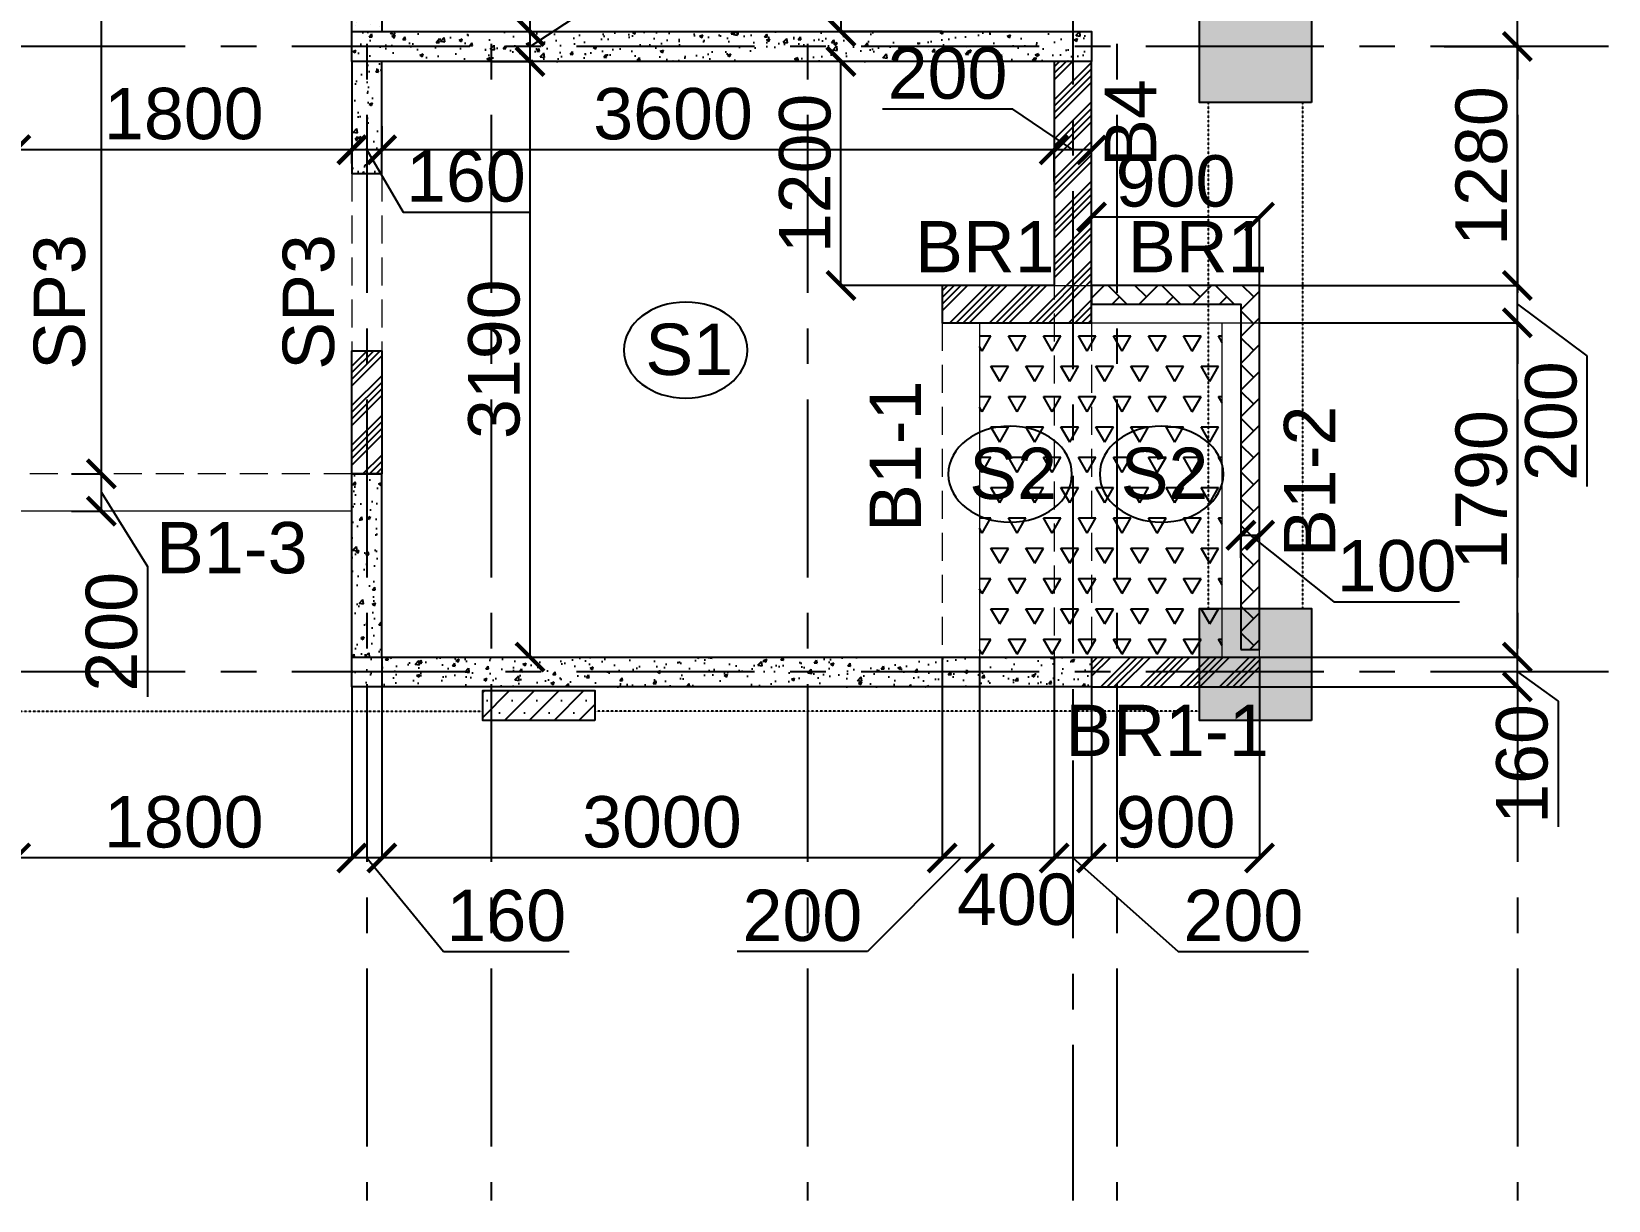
# Model space of a CAD drawing. Header units: inches. Extents: x -1898 to 127651, y -195120 to -109120.
# Drawn here: x 78441 to 86884, y -143551 to -137290 of the extents above; entities that cross this region are included whole.
import ezdxf

# ---------------------------------------------------------------- set-up
doc = ezdxf.new("R2010")
doc.units = ezdxf.units.IN
doc.header["$MEASUREMENT"] = 0
for name, pattern in [('CENTER', [50.8, 31.75, -6.35, 6.35, -6.35]), ('DASHED2', [9.525, 6.35, -3.175]), ('Hidden', [3, 2, -1])]:
    doc.linetypes.add(name, pattern=pattern)
for name, color, linetype in [('160 R.C. WALL HAT', 8, 'Continuous'), ('160 R.C.WALL', 6, 'Continuous'), ('AR-Column', 40, 'Continuous'), ('AR-Hidden', 251, 'DASHED2'), ('BAL. PARAPET WALL', 4, 'Continuous'), ('BEAM TEXT', 4, 'Continuous'), ('DIM', 251, 'Continuous'), ('GRID', 8, 'CENTER'), ('NON S.WALL HATCH', 8, 'Continuous'), ('NON STRUC R.C.WALL', 6, 'Continuous'), ('NON.STRUC.R.C.WALLS', 1, 'Continuous'), ('PARAPET WALL', 4, 'Continuous'), ('SHEAR WALL', 6, 'Continuous'), ('SPANRAL BEAM', 3, 'Continuous'), ('SUNKEN', 8, 'Continuous')]:
    doc.layers.add(name, color=color, linetype=linetype)
for name, color, linetype, lineweight in [('BEAMS', 3, 'Continuous', 0), ('SLAB CIR', 1, 'Continuous', 25), ('SLAB TXT', 3, 'Continuous', 0)]:
    doc.layers.add(name, color=color, linetype=linetype, lineweight=lineweight)
doc.styles.add('T200', font='sanss___.ttf', dxfattribs={"height": 275})
doc.styles.add('T300', font='sanss___.ttf', dxfattribs={"height": 350})
doc.dimstyles.new('T 200', dxfattribs={"dimtxt": 275, "dimasz": 150, "dimexe": 1, "dimexo": 0, "dimgap": 50, "dimtad": 1, "dimdec": 0, "dimrnd": 5, "dimdsep": 46, "dimtxsty": 'T200', "dimblk": 'ARCHTICK', "dimcen": 2.5, "dimdle": 1, "dimclrd": 5, "dimclre": 253, "dimclrt": 1, "dimadec": 0, "dimazin": 0, "dimtfac": 1, "dimtdec": 0, "dimtmove": 2, "dimatfit": 3, "dimfxl": 0, "dimarcsym": 0})
pattern_1 = [(45, (2346260.05, -240371.21), (-106.066017, 106.066017), []), (45, (2346295.4, -240371.21), (-106.066017, 106.066017), []), (45, (2346330.76, -240371.21), (-106.066017, 106.066017), []), (45, (2346366.12, -240371.21), (-106.066017, 106.066017), [])]
pattern_2 = [(50, (2184721.52, 112605.64), (179.315046, -15.688034), [18.75, -206.25]), (355, (2184721.52, 112605.64), (-34.687833, 188.048033), [15, -165]), (100.451444, (2184736.47, 112604.33), (144.627212, 172.359998), [15.935048, -175.285528]), (46.1842, (2184721.52, 112655.64), (266.810333, -41.37982), [28.125, -309.375]), (96.635635, (2184743.76, 112652.2), (233.665486, 243.52965), [23.902586, -262.92844]), (351.184164, (2184721.52, 112655.64), (233.665486, 243.52965), [22.5, -247.5]), (21, (2184746.52, 112643.14), (149.226763, -100.654723), [18.75, -206.25]), (326, (2184746.52, 112643.14), (60.828833, 181.287511), [15, -165]), (71.451445, (2184758.96, 112634.75), (210.055594, 80.632788), [15.935047, -175.285528]), (37.5, (2184721.524, 112605.64), (3.0399638, 83.2234635), [0, -163, 0, -167.5, 0, -165.625]), (7.5, (2184721.52, 112605.64), (65.7673844, 98.602928), [0, -95.5, 0, -159.25, 0, -63.125]), (327.5, (2184665.774, 112605.64), (133.455609, -5.638718), [0, -62.5, 0, -195, 0, -258.75]), (317.5, (2184640.77, 112605.64), (145.7965423, 25.0262456), [0, -81.25, 0, -129.5, 0, -183.75])]
pattern_3 = [(45, (-132245.64, 74440.45), (-66.29126, 66.29126), []), (45, (-132179.35, 74440.45), (-66.29126, 66.29126), [0, -93.75])]

# ---------------------------------------------------------------- blocks, each defined once
blk = doc.blocks.new('_ARCHTICK')
at = {"color": 0, "linetype": 'ByBlock', "const_width": 0.15}
blk.add_lwpolyline([(-0.5, -0.5), (0.5, 0.5)], dxfattribs=at)
blk = doc.blocks.new('*D582')
at = {"layer": 'Defpoints', "color": 0}
for p in [(80901, -137450.2, 14.7), (81109.7, -137450.2), (80901, -140640.2, 14.7)]:
    blk.add_point(p, dxfattribs=at)
at = {"layer": 'DIM', "color": 253, "lineweight": -2}
for p, q in [((80901, -137450.2), (81110.7, -137450.2)), ((80901, -140640.2), (81110.7, -140640.2))]:
    blk.add_line(p, q, dxfattribs=at)
at = {"layer": 'DIM', "color": 5, "lineweight": -2}
blk.add_line((81109.7, -140641.2), (81109.7, -137449.2), dxfattribs=at)
at = {"layer": 'DIM', "color": 5, "lineweight": -2, "xscale": 150, "yscale": 150, "zscale": 150}
for p, rotation in [((81109.7, -137450.2), 90), ((81109.7, -140640.2), 270)]:
    blk.add_blockref('_ARCHTICK', p, dxfattribs=dict(at, rotation=rotation))
at = {"layer": 'DIM', "color": 1, "insert": (80917.9, -139045.2), "char_height": 275, "attachment_point": 5, "rotation": 90, "style": 'T200'}
blk.add_mtext('3190', dxfattribs=at)
blk = doc.blocks.new('*D583')
at = {"layer": 'Defpoints', "color": 0}
for p in [(80776.8, -137290.2, 14.7), (81109.7, -137290.2), (80901, -137450.2, 14.7)]:
    blk.add_point(p, dxfattribs=at)
at = {"layer": 'DIM', "color": 5, "lineweight": -2}
for p, q in [((81572.2, -137067.3), (81572.2, -136395)), ((81109.7, -137370.2), (81572.2, -137067.3)), ((81109.7, -137451.2), (81109.7, -137289.2))]:
    blk.add_line(p, q, dxfattribs=at)
at = {"layer": 'DIM', "color": 253, "lineweight": -2}
for p, q in [((80776.8, -137290.2), (81110.7, -137290.2)), ((80901, -137450.2), (81110.7, -137450.2))]:
    blk.add_line(p, q, dxfattribs=at)
at = {"layer": 'DIM', "color": 5, "lineweight": -2, "xscale": 150, "yscale": 150, "zscale": 150}
for p, rotation in [((81109.7, -137290.2), 90), ((81109.7, -137450.2), 270)]:
    blk.add_blockref('_ARCHTICK', p, dxfattribs=dict(at, rotation=rotation))
at = {"layer": 'DIM', "color": 1, "insert": (81380.4, -136731.2), "char_height": 275, "attachment_point": 5, "rotation": 90, "style": 'T200'}
blk.add_mtext('160', dxfattribs=at)
blk = doc.blocks.new('*D584')
at = {"layer": 'Defpoints', "color": 0}
for p in [(80643.5, -134140.2, 14.7), (81109.7, -134140.2), (80776.8, -137290.2, 14.7)]:
    blk.add_point(p, dxfattribs=at)
at = {"layer": 'DIM', "color": 253, "lineweight": -2}
for p, q in [((80643.5, -134140.2), (81110.7, -134140.2)), ((80776.8, -137290.2), (81110.7, -137290.2))]:
    blk.add_line(p, q, dxfattribs=at)
at = {"layer": 'DIM', "color": 5, "lineweight": -2}
blk.add_line((81109.7, -137291.2), (81109.7, -134139.2), dxfattribs=at)
at = {"layer": 'DIM', "color": 5, "lineweight": -2, "xscale": 150, "yscale": 150, "zscale": 150}
for p, rotation in [((81109.7, -134140.2), 90), ((81109.7, -137290.2), 270)]:
    blk.add_blockref('_ARCHTICK', p, dxfattribs=dict(at, rotation=rotation))
at = {"layer": 'DIM', "color": 1, "insert": (80917.9, -135715.2), "char_height": 275, "attachment_point": 5, "rotation": 90, "style": 'T200'}
blk.add_mtext('3150', dxfattribs=at)
blk = doc.blocks.new('*D588')
at = {"layer": 'Defpoints', "color": 0}
for p in [(80316, -137797.4, 14.7), (83916, -137797.4, 14.7), (80316, -137923.9)]:
    blk.add_point(p, dxfattribs=at)
at = {"layer": 'DIM', "color": 253, "lineweight": -2}
for p, q in [((80316, -137797.4), (80316, -137924.9)), ((83916, -137797.4), (83916, -137924.9))]:
    blk.add_line(p, q, dxfattribs=at)
at = {"layer": 'DIM', "color": 5, "lineweight": -2}
blk.add_line((83917, -137923.9), (80315, -137923.9), dxfattribs=at)
at = {"layer": 'DIM', "color": 5, "lineweight": -2, "xscale": 150, "yscale": 150, "zscale": 150, "rotation": 180}
blk.add_blockref('_ARCHTICK', (80316, -137923.9), dxfattribs=at)
at = {"layer": 'DIM', "color": 5, "lineweight": -2, "xscale": 150, "yscale": 150, "zscale": 150}
blk.add_blockref('_ARCHTICK', (83916, -137923.9), dxfattribs=at)
at = {"layer": 'DIM', "color": 1, "insert": (81875.5, -137732), "char_height": 275, "attachment_point": 5, "style": 'T200'}
blk.add_mtext('3600', dxfattribs=at)
blk = doc.blocks.new('*D556')
at = {"layer": 'Defpoints', "color": 0}
for p in [(78654.8, -139658.8, 14.7), (78814.7, -139658.8), (78654.8, -139858.8, 14.7)]:
    blk.add_point(p, dxfattribs=at)
at = {"layer": 'DIM', "color": 253, "lineweight": -2}
for p, q in [((78654.8, -139658.8), (78815.7, -139658.8)), ((78654.8, -139858.8), (78815.7, -139858.8))]:
    blk.add_line(p, q, dxfattribs=at)
at = {"layer": 'DIM', "color": 5, "lineweight": -2}
for p, q in [((78814.7, -139859.8), (78814.7, -139657.8)), ((78814.7, -139758.8), (79062, -140155.8)), ((79062, -140155.8), (79062, -140854.1))]:
    blk.add_line(p, q, dxfattribs=at)
at = {"layer": 'DIM', "color": 5, "lineweight": -2, "xscale": 150, "yscale": 150, "zscale": 150}
for p, rotation in [((78814.7, -139658.8), 90), ((78814.7, -139858.8), 270)]:
    blk.add_blockref('_ARCHTICK', p, dxfattribs=dict(at, rotation=rotation))
at = {"layer": 'DIM', "color": 1, "insert": (78870.3, -140505), "char_height": 275, "attachment_point": 5, "rotation": 90, "style": 'T200'}
blk.add_mtext('200', dxfattribs=at)
blk = doc.blocks.new('*D557')
at = {"layer": 'Defpoints', "color": 0}
for p in [(78740.1, -125150.2, 29.5), (78814.7, -125150.2), (78654.8, -139658.8, 14.7)]:
    blk.add_point(p, dxfattribs=at)
at = {"layer": 'DIM', "color": 253, "lineweight": -2}
for p, q in [((78740.1, -125150.2), (78815.7, -125150.2)), ((78654.8, -139658.8), (78815.7, -139658.8))]:
    blk.add_line(p, q, dxfattribs=at)
at = {"layer": 'DIM', "color": 5, "lineweight": -2}
blk.add_line((78814.7, -139659.8), (78814.7, -125149.2), dxfattribs=at)
at = {"layer": 'DIM', "color": 5, "lineweight": -2, "xscale": 150, "yscale": 150, "zscale": 150}
for p, rotation in [((78814.7, -125150.2), 90), ((78814.7, -139658.8), 270)]:
    blk.add_blockref('_ARCHTICK', p, dxfattribs=dict(at, rotation=rotation))
at = {"layer": 'DIM', "color": 1, "insert": (78623.1, -132404.5), "char_height": 275, "attachment_point": 5, "rotation": 90, "style": 'T200'}
blk.add_mtext('14510', dxfattribs=at)
blk = doc.blocks.new('*D542')
at = {"layer": 'Defpoints', "color": 0}
for p in [(80156, -137923.9), (80156, -137996.1, 14.7), (80316, -137996.1, 14.7)]:
    blk.add_point(p, dxfattribs=at)
at = {"layer": 'DIM', "color": 5, "lineweight": -2}
for p, q in [((80317, -137923.9), (80155, -137923.9)), ((80236, -137923.9), (80430.3, -138257.3)), ((80430.3, -138257.3), (81102.5, -138257.3))]:
    blk.add_line(p, q, dxfattribs=at)
at = {"layer": 'DIM', "color": 253, "lineweight": -2}
for p, q in [((80156, -137996.1), (80156, -137922.9)), ((80316, -137996.1), (80316, -137922.9))]:
    blk.add_line(p, q, dxfattribs=at)
at = {"layer": 'DIM', "color": 5, "lineweight": -2, "xscale": 150, "yscale": 150, "zscale": 150, "rotation": 180}
blk.add_blockref('_ARCHTICK', (80156, -137923.9), dxfattribs=at)
at = {"layer": 'DIM', "color": 5, "lineweight": -2, "xscale": 150, "yscale": 150, "zscale": 150}
blk.add_blockref('_ARCHTICK', (80316, -137923.9), dxfattribs=at)
at = {"layer": 'DIM', "color": 1, "insert": (80766.4, -138065.5), "char_height": 275, "attachment_point": 5, "style": 'T200'}
blk.add_mtext('160', dxfattribs=at)
blk = doc.blocks.new('*D543')
at = {"layer": 'Defpoints', "color": 0}
for p in [(83916, -137923.9), (83916, -138093.4, 14.7), (84116, -138150.2, 14.7)]:
    blk.add_point(p, dxfattribs=at)
at = {"layer": 'DIM', "color": 5, "lineweight": -2}
for p, q in [((83694.4, -137706.2), (82996.1, -137706.2)), ((84016, -137923.9), (83694.4, -137706.2)), ((84117, -137923.9), (83915, -137923.9))]:
    blk.add_line(p, q, dxfattribs=at)
at = {"layer": 'DIM', "color": 253, "lineweight": -2}
for p, q in [((83916, -138093.4), (83916, -137922.9)), ((84116, -138150.2), (84116, -137922.9))]:
    blk.add_line(p, q, dxfattribs=at)
at = {"layer": 'DIM', "color": 5, "lineweight": -2, "xscale": 150, "yscale": 150, "zscale": 150, "rotation": 180}
blk.add_blockref('_ARCHTICK', (83916, -137923.9), dxfattribs=at)
at = {"layer": 'DIM', "color": 5, "lineweight": -2, "xscale": 150, "yscale": 150, "zscale": 150}
blk.add_blockref('_ARCHTICK', (84116, -137923.9), dxfattribs=at)
at = {"layer": 'DIM', "color": 1, "insert": (83345.2, -137514.6), "char_height": 275, "attachment_point": 5, "style": 'T200'}
blk.add_mtext('200', dxfattribs=at)
blk = doc.blocks.new('*D544')
at = {"layer": 'Defpoints', "color": 0}
for p in [(78356, -137922.9), (78356, -137959.5, 14.7), (80156, -137959.5)]:
    blk.add_point(p, dxfattribs=at)
at = {"layer": 'DIM', "color": 5, "lineweight": -2}
blk.add_line((80157, -137922.9), (78355, -137922.9), dxfattribs=at)
at = {"layer": 'DIM', "color": 253, "lineweight": -2}
for p, q in [((78356, -137959.5), (78356, -137921.9)), ((80156, -137959.5), (80156, -137921.9))]:
    blk.add_line(p, q, dxfattribs=at)
at = {"layer": 'DIM', "color": 5, "lineweight": -2, "xscale": 150, "yscale": 150, "zscale": 150, "rotation": 180}
blk.add_blockref('_ARCHTICK', (78356, -137922.9), dxfattribs=at)
at = {"layer": 'DIM', "color": 5, "lineweight": -2, "xscale": 150, "yscale": 150, "zscale": 150}
blk.add_blockref('_ARCHTICK', (80156, -137922.9), dxfattribs=at)
at = {"layer": 'DIM', "color": 1, "insert": (79256, -137731.2), "char_height": 275, "attachment_point": 5, "style": 'T200'}
blk.add_mtext('1800', dxfattribs=at)
blk = doc.blocks.new('*D540')
at = {"layer": 'Defpoints', "color": 0}
for p in [(84116, -140800.2, 14.7), (85016, -140800.2, 14.7), (84116, -141716.2)]:
    blk.add_point(p, dxfattribs=at)
at = {"layer": 'DIM', "color": 253, "lineweight": -2}
for p, q in [((84116, -140800.2), (84116, -141717.2)), ((85016, -140800.2), (85016, -141717.2))]:
    blk.add_line(p, q, dxfattribs=at)
at = {"layer": 'DIM', "color": 5, "lineweight": -2}
blk.add_line((85017, -141716.2), (84115, -141716.2), dxfattribs=at)
at = {"layer": 'DIM', "color": 5, "lineweight": -2, "xscale": 150, "yscale": 150, "zscale": 150, "rotation": 180}
blk.add_blockref('_ARCHTICK', (84116, -141716.2), dxfattribs=at)
at = {"layer": 'DIM', "color": 5, "lineweight": -2, "xscale": 150, "yscale": 150, "zscale": 150}
blk.add_blockref('_ARCHTICK', (85016, -141716.2), dxfattribs=at)
at = {"layer": 'DIM', "color": 1, "insert": (84566, -141524.6), "char_height": 275, "attachment_point": 5, "style": 'T200'}
blk.add_mtext('900', dxfattribs=at)
blk = doc.blocks.new('*D523')
at = {"layer": 'Defpoints', "color": 0}
for p in [(83916, -140640.2, 14.7), (84116, -140800.2, 14.7), (83916, -141716.2)]:
    blk.add_point(p, dxfattribs=at)
at = {"layer": 'DIM', "color": 253, "lineweight": -2}
for p, q in [((83916, -140640.2), (83916, -141717.2)), ((84116, -140800.2), (84116, -141717.2))]:
    blk.add_line(p, q, dxfattribs=at)
at = {"layer": 'DIM', "color": 5, "lineweight": -2}
for p, q in [((84117, -141716.2), (83915, -141716.2)), ((84016, -141716.2), (84580, -142217.2)), ((84580, -142217.2), (85278.3, -142217.2))]:
    blk.add_line(p, q, dxfattribs=at)
at = {"layer": 'DIM', "color": 5, "lineweight": -2, "xscale": 150, "yscale": 150, "zscale": 150, "rotation": 180}
blk.add_blockref('_ARCHTICK', (83916, -141716.2), dxfattribs=at)
at = {"layer": 'DIM', "color": 5, "lineweight": -2, "xscale": 150, "yscale": 150, "zscale": 150}
blk.add_blockref('_ARCHTICK', (84116, -141716.2), dxfattribs=at)
at = {"layer": 'DIM', "color": 1, "insert": (84929.2, -142025.5), "char_height": 275, "attachment_point": 5, "style": 'T200'}
blk.add_mtext('200', dxfattribs=at)
blk = doc.blocks.new('*D524')
at = {"layer": 'Defpoints', "color": 0}
for p in [(83516, -140640.2, 14.7), (83916, -140640.2, 14.7), (83516, -141716.2)]:
    blk.add_point(p, dxfattribs=at)
at = {"layer": 'DIM', "color": 253, "lineweight": -2}
for p, q in [((83516, -140640.2), (83516, -141717.2)), ((83916, -140640.2), (83916, -141717.2))]:
    blk.add_line(p, q, dxfattribs=at)
at = {"layer": 'DIM', "color": 5, "lineweight": -2}
blk.add_line((83917, -141716.2), (83515, -141716.2), dxfattribs=at)
at = {"layer": 'DIM', "color": 5, "lineweight": -2, "xscale": 150, "yscale": 150, "zscale": 150, "rotation": 180}
blk.add_blockref('_ARCHTICK', (83516, -141716.2), dxfattribs=at)
at = {"layer": 'DIM', "color": 5, "lineweight": -2, "xscale": 150, "yscale": 150, "zscale": 150}
blk.add_blockref('_ARCHTICK', (83916, -141716.2), dxfattribs=at)
at = {"layer": 'DIM', "color": 1, "insert": (83716, -141939.3), "char_height": 275, "attachment_point": 5, "style": 'T200'}
blk.add_mtext('400', dxfattribs=at)
blk = doc.blocks.new('*D525')
at = {"layer": 'Defpoints', "color": 0}
for p in [(83316, -140640.2, 14.7), (83516, -140640.2, 14.7), (83316, -141716.2)]:
    blk.add_point(p, dxfattribs=at)
at = {"layer": 'DIM', "color": 253, "lineweight": -2}
for p, q in [((83316, -140640.2), (83316, -141717.2)), ((83516, -140640.2), (83516, -141717.2))]:
    blk.add_line(p, q, dxfattribs=at)
at = {"layer": 'DIM', "color": 5, "lineweight": -2}
for p, q in [((83416, -141716.2), (82917.2, -142217.2)), ((83517, -141716.2), (83315, -141716.2)), ((82917.2, -142217.2), (82218.9, -142217.2))]:
    blk.add_line(p, q, dxfattribs=at)
at = {"layer": 'DIM', "color": 5, "lineweight": -2, "xscale": 150, "yscale": 150, "zscale": 150, "rotation": 180}
blk.add_blockref('_ARCHTICK', (83316, -141716.2), dxfattribs=at)
at = {"layer": 'DIM', "color": 5, "lineweight": -2, "xscale": 150, "yscale": 150, "zscale": 150}
blk.add_blockref('_ARCHTICK', (83516, -141716.2), dxfattribs=at)
at = {"layer": 'DIM', "color": 1, "insert": (82568, -142025.5), "char_height": 275, "attachment_point": 5, "style": 'T200'}
blk.add_mtext('200', dxfattribs=at)
blk = doc.blocks.new('*D526')
at = {"layer": 'Defpoints', "color": 0}
for p in [(80316, -140640.2, 14.7), (83316, -140640.2, 14.7), (80316, -141716.2)]:
    blk.add_point(p, dxfattribs=at)
at = {"layer": 'DIM', "color": 253, "lineweight": -2}
for p, q in [((80316, -140640.2), (80316, -141717.2)), ((83316, -140640.2), (83316, -141717.2))]:
    blk.add_line(p, q, dxfattribs=at)
at = {"layer": 'DIM', "color": 5, "lineweight": -2}
blk.add_line((83317, -141716.2), (80315, -141716.2), dxfattribs=at)
at = {"layer": 'DIM', "color": 5, "lineweight": -2, "xscale": 150, "yscale": 150, "zscale": 150, "rotation": 180}
blk.add_blockref('_ARCHTICK', (80316, -141716.2), dxfattribs=at)
at = {"layer": 'DIM', "color": 5, "lineweight": -2, "xscale": 150, "yscale": 150, "zscale": 150}
blk.add_blockref('_ARCHTICK', (83316, -141716.2), dxfattribs=at)
at = {"layer": 'DIM', "color": 1, "insert": (81816, -141524.4), "char_height": 275, "attachment_point": 5, "style": 'T200'}
blk.add_mtext('3000', dxfattribs=at)
blk = doc.blocks.new('*D527')
at = {"layer": 'Defpoints', "color": 0}
for p in [(80316, -140640.2, 14.7), (80156, -140800.2, 14.7), (80156, -141716.2)]:
    blk.add_point(p, dxfattribs=at)
at = {"layer": 'DIM', "color": 253, "lineweight": -2}
for p, q in [((80316, -140640.2), (80316, -141717.2)), ((80156, -140800.2), (80156, -141717.2))]:
    blk.add_line(p, q, dxfattribs=at)
at = {"layer": 'DIM', "color": 5, "lineweight": -2}
for p, q in [((80317, -141716.2), (80155, -141716.2)), ((80236, -141716.2), (80646.5, -142217.7)), ((80646.5, -142217.7), (81318.8, -142217.7))]:
    blk.add_line(p, q, dxfattribs=at)
at = {"layer": 'DIM', "color": 5, "lineweight": -2, "xscale": 150, "yscale": 150, "zscale": 150, "rotation": 180}
blk.add_blockref('_ARCHTICK', (80156, -141716.2), dxfattribs=at)
at = {"layer": 'DIM', "color": 5, "lineweight": -2, "xscale": 150, "yscale": 150, "zscale": 150}
blk.add_blockref('_ARCHTICK', (80316, -141716.2), dxfattribs=at)
at = {"layer": 'DIM', "color": 1, "insert": (80982.6, -142025.9), "char_height": 275, "attachment_point": 5, "style": 'T200'}
blk.add_mtext('160', dxfattribs=at)
blk = doc.blocks.new('*D528')
at = {"layer": 'Defpoints', "color": 0}
for p in [(78356, -140800.2, 14.7), (80156, -140800.2, 14.7), (78356, -141716.2)]:
    blk.add_point(p, dxfattribs=at)
at = {"layer": 'DIM', "color": 253, "lineweight": -2}
for p, q in [((78356, -140800.2), (78356, -141717.2)), ((80156, -140800.2), (80156, -141717.2))]:
    blk.add_line(p, q, dxfattribs=at)
at = {"layer": 'DIM', "color": 5, "lineweight": -2}
blk.add_line((80157, -141716.2), (78355, -141716.2), dxfattribs=at)
at = {"layer": 'DIM', "color": 5, "lineweight": -2, "xscale": 150, "yscale": 150, "zscale": 150, "rotation": 180}
blk.add_blockref('_ARCHTICK', (78356, -141716.2), dxfattribs=at)
at = {"layer": 'DIM', "color": 5, "lineweight": -2, "xscale": 150, "yscale": 150, "zscale": 150}
blk.add_blockref('_ARCHTICK', (80156, -141716.2), dxfattribs=at)
at = {"layer": 'DIM', "color": 1, "insert": (79256, -141524.6), "char_height": 275, "attachment_point": 5, "style": 'T200'}
blk.add_mtext('1800', dxfattribs=at)
blk = doc.blocks.new('*D477')
at = {"layer": 'Defpoints', "color": 0}
for p in [(84116, -138283.7), (84116, -138650.2, 14.7), (85016, -138650.2, 14.7)]:
    blk.add_point(p, dxfattribs=at)
at = {"layer": 'DIM', "color": 5, "lineweight": -2}
blk.add_line((85017, -138283.7), (84115, -138283.7), dxfattribs=at)
at = {"layer": 'DIM', "color": 253, "lineweight": -2}
for p, q in [((84116, -138650.2), (84116, -138282.7)), ((85016, -138650.2), (85016, -138282.7))]:
    blk.add_line(p, q, dxfattribs=at)
at = {"layer": 'DIM', "color": 5, "lineweight": -2, "xscale": 150, "yscale": 150, "zscale": 150, "rotation": 180}
blk.add_blockref('_ARCHTICK', (84116, -138283.7), dxfattribs=at)
at = {"layer": 'DIM', "color": 5, "lineweight": -2, "xscale": 150, "yscale": 150, "zscale": 150}
blk.add_blockref('_ARCHTICK', (85016, -138283.7), dxfattribs=at)
at = {"layer": 'DIM', "color": 1, "insert": (84566, -138092.1), "char_height": 275, "attachment_point": 5, "style": 'T200'}
blk.add_mtext('900', dxfattribs=at)
blk = doc.blocks.new('*D478')
at = {"layer": 'Defpoints', "color": 0}
for p in [(85016, -139988), (84916, -140109.5, 14.7), (85016, -140109.5, 14.7)]:
    blk.add_point(p, dxfattribs=at)
at = {"layer": 'DIM', "color": 5, "lineweight": -2}
for p, q in [((84915, -139988), (85017, -139988)), ((84966, -139988), (85413.5, -140344.1)), ((85413.5, -140344.1), (86085.7, -140344.1))]:
    blk.add_line(p, q, dxfattribs=at)
at = {"layer": 'DIM', "color": 253, "lineweight": -2}
for p, q in [((84916, -140109.5), (84916, -139987)), ((85016, -140109.5), (85016, -139987))]:
    blk.add_line(p, q, dxfattribs=at)
at = {"layer": 'DIM', "color": 5, "lineweight": -2, "xscale": 150, "yscale": 150, "zscale": 150, "rotation": 180}
blk.add_blockref('_ARCHTICK', (84916, -139988), dxfattribs=at)
at = {"layer": 'DIM', "color": 5, "lineweight": -2, "xscale": 150, "yscale": 150, "zscale": 150}
blk.add_blockref('_ARCHTICK', (85016, -139988), dxfattribs=at)
at = {"layer": 'DIM', "color": 1, "insert": (85749.6, -140152.4), "char_height": 275, "attachment_point": 5, "style": 'T200'}
blk.add_mtext('100', dxfattribs=at)
blk = doc.blocks.new('*D484')
at = {"layer": 'Defpoints', "color": 0}
for p in [(85016, -140640.2, 14.7), (86396, -140640.2), (85016, -140800.2)]:
    blk.add_point(p, dxfattribs=at)
at = {"layer": 'DIM', "color": 253, "lineweight": -2}
for p, q in [((85016, -140640.2), (86397, -140640.2)), ((85016, -140800.2), (86397, -140800.2))]:
    blk.add_line(p, q, dxfattribs=at)
at = {"layer": 'DIM', "color": 5, "lineweight": -2}
for p, q in [((86396, -140801.2), (86396, -140639.2)), ((86396, -140720.2), (86613.8, -140876.6)), ((86613.8, -140876.6), (86613.8, -141548.8))]:
    blk.add_line(p, q, dxfattribs=at)
at = {"layer": 'DIM', "color": 5, "lineweight": -2, "xscale": 150, "yscale": 150, "zscale": 150}
for p, rotation in [((86396, -140640.2), 90), ((86396, -140800.2), 270)]:
    blk.add_blockref('_ARCHTICK', p, dxfattribs=dict(at, rotation=rotation))
at = {"layer": 'DIM', "color": 1, "insert": (86422, -141212.7), "char_height": 275, "attachment_point": 5, "rotation": 90, "style": 'T200'}
blk.add_mtext('160', dxfattribs=at)
blk = doc.blocks.new('*D485')
at = {"layer": 'Defpoints', "color": 0}
for p in [(85016, -138850.2, 14.7), (86396, -138850.2), (85016, -140640.2, 14.7)]:
    blk.add_point(p, dxfattribs=at)
at = {"layer": 'DIM', "color": 253, "lineweight": -2}
for p, q in [((85016, -138850.2), (86397, -138850.2)), ((85016, -140640.2), (86397, -140640.2))]:
    blk.add_line(p, q, dxfattribs=at)
at = {"layer": 'DIM', "color": 5, "lineweight": -2}
blk.add_line((86396, -140641.2), (86396, -138849.2), dxfattribs=at)
at = {"layer": 'DIM', "color": 5, "lineweight": -2, "xscale": 150, "yscale": 150, "zscale": 150}
for p, rotation in [((86396, -138850.2), 90), ((86396, -140640.2), 270)]:
    blk.add_blockref('_ARCHTICK', p, dxfattribs=dict(at, rotation=rotation))
at = {"layer": 'DIM', "color": 1, "insert": (86204.3, -139745.2), "char_height": 275, "attachment_point": 5, "rotation": 90, "style": 'T200'}
blk.add_mtext('1790', dxfattribs=at)
blk = doc.blocks.new('*D466')
at = {"layer": 'Defpoints', "color": 0}
for p in [(85016, -138650.2, 14.7), (86396, -138650.2), (85016, -138850.2, 14.7)]:
    blk.add_point(p, dxfattribs=at)
at = {"layer": 'DIM', "color": 253, "lineweight": -2}
for p, q in [((85016, -138650.2), (86397, -138650.2)), ((85016, -138850.2), (86397, -138850.2))]:
    blk.add_line(p, q, dxfattribs=at)
at = {"layer": 'DIM', "color": 5, "lineweight": -2}
for p, q in [((86396, -138851.2), (86396, -138649.2)), ((86396, -138750.2), (86768.9, -139027.7)), ((86768.9, -139027.7), (86768.9, -139726))]:
    blk.add_line(p, q, dxfattribs=at)
at = {"layer": 'DIM', "color": 5, "lineweight": -2, "xscale": 150, "yscale": 150, "zscale": 150}
for p, rotation in [((86396, -138650.2), 90), ((86396, -138850.2), 270)]:
    blk.add_blockref('_ARCHTICK', p, dxfattribs=dict(at, rotation=rotation))
at = {"layer": 'DIM', "color": 1, "insert": (86577.2, -139376.8), "char_height": 275, "attachment_point": 5, "rotation": 90, "style": 'T200'}
blk.add_mtext('200', dxfattribs=at)
blk = doc.blocks.new('*D467')
at = {"layer": 'Defpoints', "color": 0}
for p in [(86004.1, -137370.2, 14.7), (86396, -137370.2), (85016, -138650.2, 14.7)]:
    blk.add_point(p, dxfattribs=at)
at = {"layer": 'DIM', "color": 253, "lineweight": -2}
for p, q in [((86004.1, -137370.2), (86397, -137370.2)), ((85016, -138650.2), (86397, -138650.2))]:
    blk.add_line(p, q, dxfattribs=at)
at = {"layer": 'DIM', "color": 5, "lineweight": -2}
blk.add_line((86396, -138651.2), (86396, -137369.2), dxfattribs=at)
at = {"layer": 'DIM', "color": 5, "lineweight": -2, "xscale": 150, "yscale": 150, "zscale": 150}
for p, rotation in [((86396, -137370.2), 90), ((86396, -138650.2), 270)]:
    blk.add_blockref('_ARCHTICK', p, dxfattribs=dict(at, rotation=rotation))
at = {"layer": 'DIM', "color": 1, "insert": (86204.3, -138010.2), "char_height": 275, "attachment_point": 5, "rotation": 90, "style": 'T200'}
blk.add_mtext('1280', dxfattribs=at)
blk = doc.blocks.new('*D468')
at = {"layer": 'Defpoints', "color": 0}
for p in [(85016, -136090.2, 14.7), (86396, -136090.2), (86004.1, -137370.2, 14.7)]:
    blk.add_point(p, dxfattribs=at)
at = {"layer": 'DIM', "color": 253, "lineweight": -2}
for p, q in [((85016, -136090.2), (86397, -136090.2)), ((86004.1, -137370.2), (86397, -137370.2))]:
    blk.add_line(p, q, dxfattribs=at)
at = {"layer": 'DIM', "color": 5, "lineweight": -2}
blk.add_line((86396, -137371.2), (86396, -136089.2), dxfattribs=at)
at = {"layer": 'DIM', "color": 5, "lineweight": -2, "xscale": 150, "yscale": 150, "zscale": 150}
for p, rotation in [((86396, -136090.2), 90), ((86396, -137370.2), 270)]:
    blk.add_blockref('_ARCHTICK', p, dxfattribs=dict(at, rotation=rotation))
at = {"layer": 'DIM', "color": 1, "insert": (86204.3, -136730.2), "char_height": 275, "attachment_point": 5, "rotation": 90, "style": 'T200'}
blk.add_mtext('1280', dxfattribs=at)
blk = doc.blocks.new('*D792')
at = {"layer": 'Defpoints', "color": 0}
for p in [(82774.4, -137450.2), (83316, -137450.2, 14.7), (83316, -138650.2, 14.7)]:
    blk.add_point(p, dxfattribs=at)
at = {"layer": 'DIM', "color": 253, "lineweight": -2}
for p, q in [((83316, -137450.2), (82773.4, -137450.2)), ((83316, -138650.2), (82773.4, -138650.2))]:
    blk.add_line(p, q, dxfattribs=at)
at = {"layer": 'DIM', "color": 5, "lineweight": -2}
blk.add_line((82774.4, -138651.2), (82774.4, -137449.2), dxfattribs=at)
at = {"layer": 'DIM', "color": 5, "lineweight": -2, "xscale": 150, "yscale": 150, "zscale": 150}
for p, rotation in [((82774.4, -137450.2), 90), ((82774.4, -138650.2), 270)]:
    blk.add_blockref('_ARCHTICK', p, dxfattribs=dict(at, rotation=rotation))
at = {"layer": 'DIM', "color": 1, "insert": (82582.7, -138050.2), "char_height": 275, "attachment_point": 5, "rotation": 90, "style": 'T200'}
blk.add_mtext('1200', dxfattribs=at)
blk = doc.blocks.new('*D790')
at = {"layer": 'Defpoints', "color": 0}
for p in [(83316, -136090.2, 14.7), (82774.4, -137290.2), (83316, -137290.2, 14.7)]:
    blk.add_point(p, dxfattribs=at)
at = {"layer": 'DIM', "color": 253, "lineweight": -2}
for p, q in [((83316, -136090.2), (82773.4, -136090.2)), ((83316, -137290.2), (82773.4, -137290.2))]:
    blk.add_line(p, q, dxfattribs=at)
at = {"layer": 'DIM', "color": 5, "lineweight": -2}
blk.add_line((82774.4, -136089.2), (82774.4, -137291.2), dxfattribs=at)
at = {"layer": 'DIM', "color": 5, "lineweight": -2, "xscale": 150, "yscale": 150, "zscale": 150}
for p, rotation in [((82774.4, -136090.2), 90), ((82774.4, -137290.2), 270)]:
    blk.add_blockref('_ARCHTICK', p, dxfattribs=dict(at, rotation=rotation))
at = {"layer": 'DIM', "color": 1, "insert": (82582.7, -136690.2), "char_height": 275, "attachment_point": 5, "rotation": 90, "style": 'T200'}
blk.add_mtext('1200', dxfattribs=at)
blk = doc.blocks.new('A$C02A55DAE')
at = {"layer": 'NON S.WALL HATCH'}
h = blk.add_hatch(dxfattribs=at)
h.set_pattern_fill('SACNCR', color=256, scale=1000)
h.set_pattern_definition(pattern_3)
h.paths.add_polyline_path([(80132.3, -21790), (79532.3, -21790), (79532.3, -21190), (80132.3, -21190)])
h.paths.add_polyline_path([(80132.3, -18480), (79532.3, -18480), (79532.3, -17880), (80132.3, -17880)])
h.paths.add_polyline_path([(80132.3, -15170), (79532.3, -15170), (79532.3, -14570), (80132.3, -14570)])
h.paths.add_polyline_path([(80132.3, -11940), (79532.3, -11940), (79532.3, -11680), (80132.3, -11680)])
h = blk.add_hatch(dxfattribs=at)
h.set_pattern_fill('SACNCR', color=256, scale=1000)
h.set_pattern_definition(pattern_3)
h.paths.add_polyline_path([(76294.8, -21790), (75694.8, -21790), (75694.8, -21630), (76294.8, -21630)])
h.paths.add_polyline_path([(72457.3, -21790), (71857.3, -21790), (71857.3, -21630), (72457.3, -21630)])
at = {"layer": 'AR-Column', "color": 4, "elevation": -29.5}
for points in [[(80132.3, -18480), (79532.3, -18480), (79532.3, -17880), (80132.3, -17880)], [(80132.3, -21790), (79532.3, -21790), (79532.3, -21190), (80132.3, -21190)], [(76294.8, -21790), (75694.8, -21790), (75694.8, -21630), (76294.8, -21630)]]:
    blk.add_lwpolyline(points, close=True, dxfattribs=at)
at = {"layer": 'AR-Hidden', "ltscale": 0.009}
for p, q in [((79579.8, -21190, -29.5), (79579.8, -18480, -29.5)), ((80084.9, -21190, -29.5), (80084.9, -18480, -29.5)), ((72457.3, -21740, -29.5), (75694.8, -21740, -29.5)), ((79532.3, -21740, -29.5), (76294.8, -21740, -29.5))]:
    blk.add_line(p, q, dxfattribs=at)

msp = doc.modelspace()

# ---------------------------------------------------------------- hatches: boundary and pattern name
at = {"layer": '160 R.C. WALL HAT'}
h = msp.add_hatch(dxfattribs=at)
h.set_pattern_fill('AR-CONC', color=256, scale=25)
h.set_pattern_definition(pattern_2)
h.paths.add_polyline_path([(80156, -136690.2), (80316, -136690.2), (80316, -137290.2), (80156, -137290.2)])
h = msp.add_hatch(dxfattribs=at)
h.set_pattern_fill('AR-CONC', color=256, scale=25)
h.set_pattern_definition(pattern_2)
h.paths.add_polyline_path([(84116, -137290.2), (84116, -137450.2), (80156, -137450.2), (80156, -137290.2)])
h = msp.add_hatch(dxfattribs=at)
h.set_pattern_fill('AR-CONC', color=256, scale=25)
h.set_pattern_definition(pattern_2)
h.paths.add_polyline_path([(80316, -138050.2), (80156, -138050.2), (80156, -137450.2), (80316, -137450.2)])
h = msp.add_hatch(dxfattribs=at)
h.set_pattern_fill('AR-CONC', color=256, scale=25)
h.set_pattern_definition(pattern_2)
h.paths.add_polyline_path([(80156, -139658.8), (80316, -139658.8), (80316, -140640.2), (80156, -140640.2)])
h = msp.add_hatch(dxfattribs=at)
h.set_pattern_fill('AR-CONC', color=256, scale=25)
h.set_pattern_definition(pattern_2)
h.paths.add_polyline_path([(80156, -140800.2), (80156, -140640.2), (84116, -140640.2), (84116, -140800.2)])
at = {"layer": 'BAL. PARAPET WALL'}
h = msp.add_hatch(dxfattribs=at)
h.set_pattern_fill('AR-HBONE', color=256, style=0)
h.set_pattern_definition([(45, (-2120350.89, 355921.15), (1e-14, 143.684098), [304.8, -101.6]), (135, (-2120279.05, 355993), (1e-14, 143.684098), [304.8, -101.6])])
h.paths.add_polyline_path([(84916, -140600.2), (85016, -140600.2), (85016, -138650.2), (84116, -138650.2), (84116, -138750.2), (84916, -138750.2)])
at = {"layer": 'NON STRUC R.C.WALL'}
h = msp.add_hatch(dxfattribs=at)
h.set_pattern_fill('ANSI34', color=1, scale=200)
h.set_pattern_definition(pattern_1)
h.paths.add_polyline_path([(83916, -137450.2), (83916, -138650.2), (83316, -138650.2), (83316, -138850.2), (84116, -138850.2), (84116, -137450.2)])
h = msp.add_hatch(dxfattribs=at)
h.set_pattern_fill('ANSI34', color=1, scale=200)
h.set_pattern_definition(pattern_1)
h.paths.add_polyline_path([(80316, -139000.2), (80316, -139658.8), (80156, -139658.8), (80156, -139000.2)])
h = msp.add_hatch(dxfattribs=at)
h.set_pattern_fill('ANSI34', color=1, scale=200)
h.set_pattern_definition(pattern_1)
h.paths.add_polyline_path([(84116, -140640.2), (85016, -140640.2), (85016, -140800.2), (84116, -140800.2)])
at = {"layer": 'SUNKEN'}
h = msp.add_hatch(dxfattribs=at)
h.set_pattern_fill('TRIANG', color=256, scale=500)
h.set_pattern_definition([(60, (2301842.9, -345548.81), (-93.75, 162.379763), [93.75, -93.75]), (120, (2301842.9, -345548.81), (-187.5, 1e-07), [93.75, -93.75]), (0, (2301796.02, -345467.62), (93.75, 162.379763), [93.75, -93.75])])
h.paths.add_polyline_path([(84816, -138850.2), (83516, -138850.2), (83516, -140640.2), (84816, -140640.2)])

# ---------------------------------------------------------------- linework, layer by layer
at = {"layer": '160 R.C.WALL'}
msp.add_line((80156, -139658.8, 14.7), (80316, -139658.8, 14.7), dxfattribs=at)
at = {"layer": '160 R.C.WALL', "elevation": 14.7}
for points in [[(80156, -137290.2), (80156, -136690.2), (80316, -136690.2), (80316, -137290.2)], [(80156, -137450.2), (80156, -138050.2), (80316, -138050.2), (80316, -137450.2)]]:
    msp.add_lwpolyline(points, dxfattribs=at)
msp.add_lwpolyline([(80156, -137450.2), (80156, -137290.2), (84116, -137290.2), (84116, -137450.2)], close=True, dxfattribs=at)
at = {"layer": 'BAL. PARAPET WALL', "elevation": 14.7}
msp.add_lwpolyline([(84916, -140600.2), (85016, -140600.2), (85016, -138650.2), (84116, -138650.2), (84116, -138750.2), (84916, -138750.2), (84916, -140600.2)], dxfattribs=at)
at = {"layer": 'BEAMS', "linetype": 'Hidden', "ltscale": 75}
for p, q in [((83916, -137450.2, 14.7), (83916, -140640.2, 14.7)), ((80156, -138050.2, 14.7), (80156, -139658.8, 14.7)), ((80316, -138050.2, 14.7), (80316, -139658.8, 14.7)), ((83316, -138850.2, 14.7), (83316, -140640.2, 14.7)), ((84116, -138850.2, 14.7), (84116, -140640.2, 14.7)), ((80156, -139658.8, 14.7), (78316, -139658.8, 14.7))]:
    msp.add_line(p, q, dxfattribs=at)
at = {"layer": 'BEAMS', "color": 4, "linetype": 'Continuous', "ltscale": 0.01}
for p, q in [((84116, -137450.2, 14.7), (84116, -138850.2, 14.7)), ((83316, -138650.2, 14.7), (85016, -138650.2, 14.7)), ((85016, -140640.2, 14.7), (85016, -138650.2, 14.7)), ((83316, -138850.2, 14.7), (85016, -138850.2, 14.7)), ((83516, -138850.2, 14.7), (83516, -140640.2, 14.7)), ((84816, -140640.2, 14.7), (84816, -138850.2, 14.7)), ((80156, -139858.8, 14.7), (78356, -139858.8, 14.7))]:
    msp.add_line(p, q, dxfattribs=at)
at = {"layer": 'GRID', "ltscale": 30}
for p, q in [((80236, -111829.1, 14.7), (80236, -143550.6, 14.7)), ((80901, -111829.1, 14.7), (80901, -143550.6, 14.7)), ((82596, -111829.1, 14.7), (82596, -143550.6, 14.7)), ((84251, -111829.1, 14.7), (84251, -143550.6, 14.7)), ((86396, -111829.1, 14.7), (86396, -143550.6, 14.7)), ((84016, -112237.5, 14.7), (84016, -143550.6, 14.7)), ((86883.8, -137370.2, 14.7), (739.5, -137370.2, 14.7)), ((86883.8, -140720.2, 14.7), (739.5, -140720.2, 14.7))]:
    msp.add_line(p, q, dxfattribs=at)
at = {"layer": 'NON.STRUC.R.C.WALLS'}
for p, q in [((84116, -140640.2, 14.7), (85016, -140640.2, 14.7)), ((85016, -140640.2, 14.7), (85016, -140800.2, 14.7)), ((84116, -140800.2, 14.7), (85016, -140800.2, 14.7))]:
    msp.add_line(p, q, dxfattribs=at)
at = {"layer": 'NON.STRUC.R.C.WALLS', "elevation": 14.7}
msp.add_lwpolyline([(83916, -137450.2), (83916, -138650.2), (83316, -138650.2), (83316, -138850.2), (84116, -138850.2), (84116, -137450.2)], dxfattribs=at)
msp.add_lwpolyline([(80316, -139000.2), (80316, -139658.8), (80156, -139658.8), (80156, -139000.2)], close=True, dxfattribs=at)
at = {"layer": 'PARAPET WALL'}
msp.add_line((83316, -138650.2, 14.7), (83316, -138850.2, 14.7), dxfattribs=at)
at = {"layer": 'SHEAR WALL'}
for p, q in [((80156, -140640.2, 14.7), (80156, -139658.8, 14.7)), ((80316, -140640.2, 14.7), (80316, -139658.8, 14.7))]:
    msp.add_line(p, q, dxfattribs=at)
at = {"layer": 'SHEAR WALL', "elevation": 14.7}
msp.add_lwpolyline([(80156, -140800.2), (80156, -140640.2), (84116, -140640.2), (84116, -140800.2)], close=True, dxfattribs=at)
at = {"layer": 'SLAB CIR', "extrusion": (0, 0, -1)}
for centre in [(81943.2, -138996.5, -0.7), (83680.4, -139660.8, -0.7), (84490.9, -139660.8, -0.7)]:
    msp.add_ellipse(centre, major_axis=(-331, 0), ratio=0.77685, dxfattribs=at)

# ---------------------------------------------------------------- block references
at = {"layer": 'DIM', "color": 1}
msp.add_blockref('A$C02A55DAE', (5162.4, -119190.2, 29.5), dxfattribs=at)

# ---------------------------------------------------------------- texts
at = {"layer": 'BEAM TEXT', "style": 'T300'}
for s, p in [('B4', (84462.2, -138015.2)), ('B1-1', (83202.8, -139970.6)), ('B1-2', (85421, -140104.8))]:
    msp.add_text(s, height=275, rotation=90, dxfattribs=at).set_placement(p)
for s, p in [('BR1', (83171.5, -138580)), ('BR1', (84311, -138580)), ('B1-3', (79107.3, -140191.8)), ('BR1-1', (83975.9, -141170.9))]:
    msp.add_text(s, height=275, dxfattribs=at).set_placement(p)
at = {"layer": 'SLAB TXT', "style": 'T300'}
for s, p in [('S1', (81727, -139129.4)), ('S2', (83461.5, -139793.7)), ('S2', (84272, -139793.7))]:
    msp.add_text(s, height=275, dxfattribs=at).set_placement(p)
at = {"layer": 'SPANRAL BEAM', "style": 'T300'}
for p in [(78726.9, -139101.8), (80060.5, -139101.8)]:
    msp.add_text('SP3', height=275, rotation=90, dxfattribs=at).set_placement(p)

# ---------------------------------------------------------------- dimensions: what is measured, and where the dimension line sits
at = {"layer": 'DIM'}
for base, p1, p2, angle, picture, middle in [((78814.7, -125150.2), (78654.8, -139658.8, 14.7), (78740.1, -125150.2, 29.5), 90, '*D557', (78623.1, -132404.5)), ((81109.7, -134140.2), (80776.8, -137290.2, 14.7), (80643.5, -134140.2, 14.7), 90, '*D584', (80917.9, -135715.2)), ((86396, -136090.2), (86004.1, -137370.2, 14.7), (85016, -136090.2, 14.7), 90, '*D468', (86204.3, -136730.2)), ((81109.7, -137450.2), (80901, -140640.2, 14.7), (80901, -137450.2, 14.7), 90, '*D582', (80917.9, -139045.2)), ((86396, -137370.2), (85016, -138650.2, 14.7), (86004.1, -137370.2, 14.7), 90, '*D467', (86204.3, -138010.2)), ((78356, -137922.9), (80156, -137959.5), (78356, -137959.5, 14.7), 180, '*D544', (79256, -137731.2)), ((84116, -138283.7), (85016, -138650.2, 14.7), (84116, -138650.2, 14.7), 180, '*D477', (84566, -138092.1)), ((86396, -138850.2), (85016, -140640.2, 14.7), (85016, -138850.2, 14.7), 90, '*D485', (86204.3, -139745.2)), ((80316, -141716.2), (83316, -140640.2, 14.7), (80316, -140640.2, 14.7), 180, '*D526', (81816, -141524.4)), ((78356, -141716.2), (80156, -140800.2, 14.7), (78356, -140800.2, 14.7), 180, '*D528', (79256, -141524.6)), ((84116, -141716.2), (85016, -140800.2, 14.7), (84116, -140800.2, 14.7), 180, '*D540', (84566, -141524.6))]:
    dim = msp.add_linear_dim(base=base, p1=p1, p2=p2, angle=angle, dimstyle='T 200', dxfattribs=at)
    dim.commit()
    dim.dimension.update_dxf_attribs({"geometry": picture, "text_midpoint": middle})
for base, p1, p2, angle, picture, middle in [((82774.4, -137290.2), (83316, -136090.2, 14.7), (83316, -137290.2, 14.7), 270, '*D790', (82582.7, -136690.2)), ((82774.4, -137450.2), (83316, -138650.2, 14.7), (83316, -137450.2, 14.7), 90, '*D792', (82582.7, -138050.2))]:
    dim = msp.add_linear_dim(base=base, p1=p1, p2=p2, angle=angle, dimstyle='T 200', override={"dimarcsym": 2}, dxfattribs=at)
    dim.commit()
    dim.dimension.update_dxf_attribs({"geometry": picture, "text_midpoint": middle})
for base, p1, p2, angle, picture, middle in [((81109.7, -137290.2), (80901, -137450.2, 14.7), (80776.8, -137290.2, 14.7), 90, '*D583', (81572.2, -137017.3)), ((83916, -137923.9), (84116, -138150.2, 14.7), (83916, -138093.4, 14.7), 180, '*D543', (83644.4, -137706.2)), ((80156, -137923.9), (80316, -137996.1, 14.7), (80156, -137996.1, 14.7), 180, '*D542', (80480.3, -138257.3)), ((86396, -138650.2), (85016, -138850.2, 14.7), (85016, -138650.2, 14.7), 90, '*D466', (86768.9, -139077.7)), ((78814.7, -139658.8), (78654.8, -139858.8, 14.7), (78654.8, -139658.8, 14.7), 90, '*D556', (79062, -140205.8)), ((85016, -139988), (84916, -140109.5, 14.7), (85016, -140109.5, 14.7), 180, '*D478', (85463.5, -140344.1)), ((86396, -140640.2), (85016, -140800.2), (85016, -140640.2, 14.7), 90, '*D484', (86613.8, -140926.6)), ((80156, -141716.2), (80316, -140640.2, 14.7), (80156, -140800.2, 14.7), 180, '*D527', (80696.5, -142217.7)), ((83316, -141716.2), (83516, -140640.2, 14.7), (83316, -140640.2, 14.7), 180, '*D525', (82867.2, -142217.2)), ((83916, -141716.2), (84116, -140800.2, 14.7), (83916, -140640.2, 14.7), 180, '*D523', (84630, -142217.2))]:
    dim = msp.add_linear_dim(base=base, p1=p1, p2=p2, angle=angle, dimstyle='T 200', override={"dimtmove": 1}, dxfattribs=at)
    dim.commit()
    dim.dimension.update_dxf_attribs({"geometry": picture, "text_midpoint": middle, "dimtype": 160})
for base, p1, p2, picture, middle in [((80316, -137923.9), (83916, -137797.4, 14.7), (80316, -137797.4, 14.7), '*D588', (81875.5, -137732)), ((83516, -141716.2), (83916, -140640.2, 14.7), (83516, -140640.2, 14.7), '*D524', (83716, -141939.3))]:
    dim = msp.add_linear_dim(base=base, p1=p1, p2=p2, angle=180, dimstyle='T 200', dxfattribs=at)
    dim.commit()
    dim.dimension.update_dxf_attribs({"geometry": picture, "text_midpoint": middle, "dimtype": 160})

doc.saveas('drawing.dxf')
